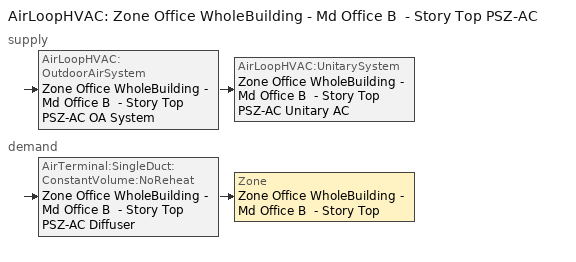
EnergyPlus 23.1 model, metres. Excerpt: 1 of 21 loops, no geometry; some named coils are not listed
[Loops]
AirLoopHVAC 'Zone Office WholeBuilding - Md Office B  - Story Top PSZ-AC'
 supply: AirLoopHVAC:OutdoorAirSystem 'Zone Office WholeBuilding - Md Office B  - Story Top PSZ-AC OA System' > AirLoopHVAC:UnitarySystem 'Zone Office WholeBuilding - Md Office B  - Story Top PSZ-AC Unitary AC'
 demand: AirTerminal:SingleDuct:ConstantVolume:NoReheat 'Zone Office WholeBuilding - Md Office B  - Story Top PSZ-AC Diffuser' > Zone 'Zone Office WholeBuilding - Md Office B  - Story Top'
[ZoneControl:Thermostat]
Zone Office WholeBuilding - Md Office B  - Story Top Thermostat: Zone or ZoneList=Zone Office WholeBuilding - Md Office B  - Story Top; Control Type Schedule=Zone Office WholeBuilding - Md Office B  - Story Top Thermostat Schedule; Control 1=Office WholeBuilding - Md Office - 90.1-2016 Thermostat 7; Temperature Difference Between Cutout And Setpoint {deltaC}=0
[ThermostatSetpoint:DualSetpoint]
Office WholeBuilding - Md Office - 90.1-2016 Thermostat 7: Heating Setpoint Temperature Schedule=OfficeMedium HTGSETP_SCH_YES_OPTIMUM; Cooling Setpoint Temperature Schedule=OfficeMedium CLGSETP_SCH_YES_OPTIMUM
[AirTerminal:SingleDuct:ConstantVolume:NoReheat]
Zone Office WholeBuilding - Md Office B  - Story Top PSZ-AC Diffuser: Availability Schedule=Always On Discrete; Maximum Air Flow Rate {m3/s}=AutoSize
[Zone equipment]
Zone Office WholeBuilding - Md Office B  - Story Top: Zone Office WholeBuilding - Md Office B  - Story Top PSZ-AC Diffuser
[Sizing:Zone]
Zone Office WholeBuilding - Md Office B  - Story Top: Zone Cooling Design Supply Air Temperature Input Method=SupplyAirTemperature; Zone Cooling Design Supply Air Temperature {C}=12.7778; Zone Cooling Design Supply Air Temperature Difference {deltaC}=11.11; Zone Heating Design Supply Air Temperature Input Method=SupplyAirTemperature; Zone Heating Design Supply Air Temperature {C}=50; Zone Heating Design Supply Air Temperature Difference {deltaC}=11.11; Zone Cooling Design Supply Air Humidity Ratio {kgWater/kgDryAir}=0.0085; Zone Heating Design Supply Air Humidity Ratio {kgWater/kgDryAir}=0.008; Design Specification Outdoor Air Object=Zone Office WholeBuilding - Md Office B  - Story Top DSOA Space List; Cooling Design Air Flow Method=DesignDay; Cooling Design Air Flow Rate {m3/s}=0; Cooling Minimum Air Flow per Zone Floor Area {m3/s-m2}=0.000762; Cooling Minimum Air Flow {m3/s}=0; Cooling Minimum Air Flow Fraction=0; Heating Design Air Flow Method=DesignDay; Heating Design Air Flow Rate {m3/s}=0; Heating Maximum Air Flow per Zone Floor Area {m3/s-m2}=0.002032; Heating Maximum Air Flow {m3/s}=0.141576; Heating Maximum Air Flow Fraction=0.3; Account for Dedicated Outdoor Air System=No; Zone Load Sizing Method=Sensible Load Only No Latent Load; Zone Latent Cooling Design Supply Air Humidity Ratio Input Method=HumidityRatioDifference; Zone Cooling Design Supply Air Humidity Ratio Difference {kgWater/kgDryAir}=0.005; Zone Latent Heating Design Supply Air Humidity Ratio Input Method=HumidityRatioDifference; Zone Humidification Design Supply Air Humidity Ratio Difference {kgWater/kgDryAir}=0.005
[Controller:MechanicalVentilation]
Controller Mechanical Ventilation 13: Availability Schedule=Zone Office WholeBuilding - Md Office B  - Story Top PSZ-AC Occ Sch; Demand Controlled Ventilation=No; System Outdoor Air Method=ZoneSum; Zone or ZoneList Name 1=Zone Office WholeBuilding - Md Office B  - Story Top; Design Specification Outdoor Air Object Name 1=Office WholeBuilding - Md Office Ventilation
[DesignSpecification:OutdoorAir]
Office WholeBuilding - Md Office Ventilation: Outdoor Air Method=Sum; Outdoor Air Flow per Person {m3/s-person}=0; Outdoor Air Flow per Zone Floor Area {m3/s-m2}=0.0004318; Outdoor Air Flow per Zone {m3/s}=0; Outdoor Air Flow Air Changes per Hour {1/hr}=0
[DesignSpecification:OutdoorAir:SpaceList]
Zone Office WholeBuilding - Md Office B  - Story Top DSOA Space List: Space Name 1=Office WholeBuilding - Md Office B  - Story Top; Space Design Specification Outdoor Air Object Name 1=Office WholeBuilding - Md Office Ventilation
[AirLoopHVAC]
Zone Office WholeBuilding - Md Office B  - Story Top PSZ-AC: Design Supply Air Flow Rate {m3/s}=AutoSize; Design Return Air Flow Fraction of Supply Air Flow=1
[Sizing:System]
Zone Office WholeBuilding - Md Office B  - Story Top PSZ-AC: Type of Load to Size On=Sensible; Design Outdoor Air Flow Rate {m3/s}=Autosize; Central Heating Maximum System Air Flow Ratio=1; Preheat Design Temperature {C}=7.22222; Preheat Design Humidity Ratio {kgWater/kgDryAir}=0.008; Precool Design Temperature {C}=12.7778; Precool Design Humidity Ratio {kgWater/kgDryAir}=0.008; Central Cooling Design Supply Air Temperature {C}=12.7778; Central Heating Design Supply Air Temperature {C}=50; Type of Zone Sum to Use=Coincident; 100% Outdoor Air in Cooling=No; 100% Outdoor Air in Heating=No; Central Cooling Design Supply Air Humidity Ratio {kgWater/kgDryAir}=0.0085; Central Heating Design Supply Air Humidity Ratio {kgWater/kgDryAir}=0.008; Cooling Supply Air Flow Rate Method=DesignDay; Cooling Supply Air Flow Rate {m3/s}=0; Cooling Supply Air Flow Rate Per Floor Area {m3/s-m2}=0.00996765; Cooling Fraction of Autosized Cooling Supply Air Flow Rate=1; Cooling Supply Air Flow Rate Per Unit Cooling Capacity {m3/s-W}=3.94755e-05; Heating Supply Air Flow Rate Method=DesignDay; Heating Supply Air Flow Rate {m3/s}=0; Heating Supply Air Flow Rate Per Floor Area {m3/s-m2}=0.00996765; Heating Fraction of Autosized Heating Supply Air Flow Rate=1; Heating Fraction of Autosized Cooling Supply Air Flow Rate=1; Heating Supply Air Flow Rate Per Unit Heating Capacity {m3/s-W}=3.15882e-05; System Outdoor Air Method=ZoneSum; Zone Maximum Outdoor Air Fraction=1; Cooling Design Capacity Method=CoolingDesignCapacity; Cooling Design Capacity {W}=Autosize; Cooling Design Capacity Per Floor Area {W/m2}=234.7; Fraction of Autosized Cooling Design Capacity=1; Heating Design Capacity Method=HeatingDesignCapacity; Heating Design Capacity {W}=Autosize; Heating Design Capacity Per Floor Area {W/m2}=157; Fraction of Autosized Heating Design Capacity=1; Central Cooling Capacity Control Method=OnOff; Occupant Diversity=Autosize
[Controller:OutdoorAir]
Zone Office WholeBuilding - Md Office B  - Story Top PSZ-AC OA System Controller: Minimum Outdoor Air Flow Rate {m3/s}=Autosize; Maximum Outdoor Air Flow Rate {m3/s}=Autosize; Economizer Control Type=NoEconomizer; Economizer Control Action Type=ModulateFlow; Economizer Maximum Limit Dry-Bulb Temperature {C}=28; Economizer Maximum Limit Enthalpy {J/kg}=64000; Lockout Type=LockoutWithHeating; Minimum Limit Type=FixedMinimum; Minimum Outdoor Air Schedule=Zone Office WholeBuilding - Md Office B  - Story Top PSZ-AC Occ Sch; Maximum Fraction of Outdoor Air Schedule=ZoneOfficeWholeBuildingMdOfficeBStoryTopPSZACmaxOASch; Mechanical Ventilation Controller=Controller Mechanical Ventilation 13; High Humidity Control=No; Control High Indoor Humidity Based on Outdoor Humidity Ratio=Yes; Heat Recovery Bypass Control Type=BypassWhenWithinEconomizerLimits
[SetpointManager:MixedAir]
Zone Office WholeBuilding - Md Office B  - Story Top PSZ-AC Mixed Air Node OS Default SPM: Control Variable=Temperature; Setpoint Node or NodeList=Zone Office WholeBuilding - Md Office B  - Story Top PSZ-AC Mixed Air Node
[AirLoopHVAC:UnitarySystem]
Zone Office WholeBuilding - Md Office B  - Story Top PSZ-AC Unitary AC: Control Type=Load; Controlling Zone or Thermostat Location=Zone Office WholeBuilding - Md Office B  - Story Top; Dehumidification Control Type=None; Availability Schedule=Outage Availability Schedule; Supply Fan=Zone Office WholeBuilding - Md Office B  - Story Top PSZ-AC Fan; Fan Placement=DrawThrough; Supply Air Fan Operating Mode Schedule=Zone Office WholeBuilding - Md Office B  - Story Top PSZ-AC Occ Sch; Heating Coil=Zone Office WholeBuilding - Md Office B  - Story Top PSZ-AC Water Htg Coil; DX Heating Coil Sizing Ratio=1; Cooling Coil=Zone Office WholeBuilding - Md Office B  - Story Top PSZ-AC 1spd DX AC Clg Coil 16kBtu/hr 14.0SEER; Use DOAS DX Cooling Coil=No; Minimum Supply Air Temperature {C}=2; Latent Load Control=SensibleOnlyLoadControl; Supplemental Heating Coil=Zone Office WholeBuilding - Md Office B  - Story Top PSZ-AC Electric Backup Htg Coil; Cooling Supply Air Flow Rate {m3/s}=Autosize; Heating Supply Air Flow Rate {m3/s}=Autosize; No Load Supply Air Flow Rate {m3/s}=Autosize; Maximum Supply Air Temperature {C}=80; Maximum Outdoor Dry-Bulb Temperature for Supplemental Heater Operation {C}=21; Maximum Cycling Rate {cycles/hr}=2.5; Heat Pump Time Constant {s}=60; Fraction of On-Cycle Power Use=0.01; Heat Pump Fan Delay Time {s}=60; Ancillary On-Cycle Electric Power {W}=0; Ancillary Off-Cycle Electric Power {W}=0
[Fan:OnOff]
Zone Office WholeBuilding - Md Office B  - Story Top PSZ-AC Fan: Availability Schedule=Always On Discrete; Fan Total Efficiency=0.55575; Pressure Rise {Pa}=622.722; Maximum Flow Rate {m3/s}=Autosize; Motor Efficiency=0.855; Motor In Airstream Fraction=1; Fan Power Ratio Function of Speed Ratio Curve=Fan On Off Power Curve 12; Fan Efficiency Ratio Function of Speed Ratio Curve=Fan On Off Efficiency Curve 12
[Coil:Cooling:DX:SingleSpeed]
Zone Office WholeBuilding - Md Office B  - Story Top PSZ-AC 1spd DX AC Clg Coil 16kBtu/hr 14.0SEER: Availability Schedule=Always On Discrete; Gross Rated Total Cooling Capacity {W}=Autosize; Gross Rated Sensible Heat Ratio=Autosize; Gross Rated Cooling COP {W/W}=4.11713; Rated Air Flow Rate {m3/s}=Autosize; Rated Evaporator Fan Power Per Volume Flow Rate 2017 {W/(m3/s)}=773.3; Rated Evaporator Fan Power Per Volume Flow Rate 2023 {W/(m3/s)}=934.4; Total Cooling Capacity Function of Temperature Curve=PSZ-AC_Unitary_PackagecoolCapFT; Total Cooling Capacity Function of Flow Fraction Curve=PSZ-AC_Unitary_PackagecoolFFF; Energy Input Ratio Function of Temperature Curve=PSZ-AC DX Unitary Package EIRFT; Energy Input Ratio Function of Flow Fraction Curve=PSZ-AC_Unitary_PackagecoolEIRFFF; Part Load Fraction Correlation Curve=PSZ-AC_Unitary_PackagecoolPLR; Minimum Outdoor Dry-Bulb Temperature for Compressor Operation {C}=-25; Nominal Time for Condensate Removal to Begin {s}=0; Ratio of Initial Moisture Evaporation Rate and Steady State Latent Capacity=0; Maximum Cycling Rate {cycles/hr}=0; Latent Capacity Time Constant {s}=0; Condenser Type=AirCooled; Evaporative Condenser Effectiveness=0.9; Evaporative Condenser Air Flow Rate {m3/s}=Autosize; Evaporative Condenser Pump Rated Power Consumption {W}=Autosize; Crankcase Heater Capacity {W}=0; Maximum Outdoor Dry-Bulb Temperature for Crankcase Heater Operation {C}=10; Basin Heater Capacity {W/K}=0; Basin Heater Setpoint Temperature {C}=2
[Coil:Heating:Electric]
Zone Office WholeBuilding - Md Office B  - Story Top PSZ-AC Electric Backup Htg Coil: Availability Schedule=Always On Discrete; Efficiency=1; Nominal Capacity {W}=Autosize
[SetpointManager:SingleZone:Reheat]
Zone Office WholeBuilding - Md Office B  - Story Top Setpoint Manager SZ Reheat: Control Variable=Temperature; Minimum Supply Air Temperature {C}=12.7778; Maximum Supply Air Temperature {C}=50; Control Zone=Zone Office WholeBuilding - Md Office B  - Story Top; Setpoint Node or NodeList=Zone Office WholeBuilding - Md Office B  - Story Top PSZ-AC Supply Outlet Node
[Schedule:Day:Interval]
OfficeMedium HTGSETP_SCH_YES_OPTIMUM Default: Average, 24:00, 18.7783
Schedule Day 44: No, 01:00, 0.782448, 02:00, 1.56488, 03:00, 0, 04:00, 0, 05:00, 0, 06:00, 0, 07:00, 0, 08:00, 0, 09:00, 0, 10:00, 0, 11:00, 0, 12:00, 0, 13:00, 0, 14:00, 0, 15:00, 0, 16:00, 0, 17:00, 0, 18:00, 0, 19:00, 0, 20:00, 0, 21:00, 0, 22:00, 0, 23:00, 0, 24:00, 0
Schedule Day 45: No, 01:00, 0, 02:00, 0, 03:00, 2.34731, 04:00, 3.12973, 05:00, 3.91216, 06:00, 4.69459, 07:00, 5.47702, 08:00, 6.25945, 09:00, 7.04188, 10:00, 7.82431, 11:00, 8.60674, 12:00, 9.38916, 13:00, 10.1716, 14:00, 10.954, 15:00, 11.7365, 16:00, 12.5189, 17:00, 13.3013, 18:00, 14.0837, 19:00, 14.8662, 20:00, 15.6486, 21:00, 16.431, 22:00, 17.2135, 23:00, 17.9959, 24:00, 18.7783
OfficeMedium HTGSETP_SCH_YES_OPTIMUM Summer Design Day: No, 24:00, 15.6
OfficeMedium HTGSETP_SCH_YES_OPTIMUM Winter Design Day: No, 05:00, 15.6, 06:00, 17.6, 07:00, 19.6, 22:00, 21, 24:00, 15.6
OfficeMedium CLGSETP_SCH_YES_OPTIMUM Default: Average, 24:00, 88.9143
Schedule Day 30: No, 01:00, 3.70485, 02:00, 7.40961, 03:00, 0, 04:00, 0, 05:00, 0, 06:00, 0, 07:00, 0, 08:00, 0, 09:00, 0, 10:00, 0, 11:00, 0, 12:00, 0, 13:00, 0, 14:00, 0, 15:00, 0, 16:00, 0, 17:00, 0, 18:00, 0, 19:00, 0, 20:00, 0, 21:00, 0, 22:00, 0, 23:00, 0, 24:00, 0
Schedule Day 31: No, 01:00, 0, 02:00, 0, 03:00, 11.1144, 04:00, 14.8191, 05:00, 18.5239, 06:00, 22.2286, 07:00, 25.9334, 08:00, 29.6382, 09:00, 33.3429, 10:00, 37.0477, 11:00, 40.7524, 12:00, 44.4572, 13:00, 48.1619, 14:00, 51.8667, 15:00, 55.5715, 16:00, 59.2762, 17:00, 62.981, 18:00, 66.6857, 19:00, 70.3905, 20:00, 74.0953, 21:00, 77.8, 22:00, 81.5048, 23:00, 85.2095, 24:00, 88.9143
OfficeMedium CLGSETP_SCH_YES_OPTIMUM Summer Design Day: No, 05:00, 26.7, 06:00, 25.7, 07:00, 25, 22:00, 24, 24:00, 26.7
OfficeMedium CLGSETP_SCH_YES_OPTIMUM Winter Design Day: No, 24:00, 26.7
Zone Office WholeBuilding - Md Office B  - Story Top PSZ-AC Occ Sch Sunday: No, 24:00, 0
Zone Office WholeBuilding - Md Office B  - Story Top PSZ-AC Occ Sch Default: No, 00:10, 1, 21:30, 0, 24:00, 1
Zone Office WholeBuilding - Md Office B  - Story Top PSZ-AC Occ Sch Saturday: No, 07:20, 0, 12:59, 1, 24:00, 0
Schedule Day 34: No, 01:00, 0, 02:00, 0, 03:00, 0, 04:00, 0, 05:00, 0, 06:00, 0, 07:00, 0, 08:00, 0, 09:00, 0, 10:00, 0, 11:00, 0, 12:00, 0, 13:00, 0, 14:00, 0, 15:00, 0, 16:00, 0, 17:00, 0, 18:00, 0, 19:00, 0, 20:00, 0, 21:00, 0, 22:00, 0, 23:00, 0, 24:00, 0
Schedule Day 35: No, 01:00, 0, 02:00, 0, 03:00, 0, 04:00, 0, 05:00, 0, 06:00, 0, 07:00, 0, 08:00, 0, 09:00, 0, 10:00, 0, 11:00, 0, 12:00, 0, 13:00, 0, 14:00, 0, 15:00, 0, 16:00, 0, 17:00, 0, 18:00, 0, 19:00, 0, 20:00, 0, 21:00, 0, 22:00, 1, 23:00, 1, 24:00, 1
Zone Office WholeBuilding - Md Office B  - Story Top PSZ-AC Occ Sch Summer Design Day; Zone Office WholeBuilding - Md Office B  - Story Top PSZ-AC Occ Sch Winter Design Day: No, 24:00, 1
Schedule Day 42: No, 01:00, 0.7, 02:00, 0.7, 03:00, 0, 04:00, 0, 05:00, 0, 06:00, 0, 07:00, 0, 08:00, 0, 09:00, 0, 10:00, 0, 11:00, 0, 12:00, 0, 13:00, 0, 14:00, 0, 15:00, 0, 16:00, 0, 17:00, 0, 18:00, 0, 19:00, 0, 20:00, 0, 21:00, 0, 22:00, 0, 23:00, 0, 24:00, 0
Schedule Day 43: No, 01:00, 0, 02:00, 0, 03:00, 0.7, 04:00, 0.7, 05:00, 0.7, 06:00, 0.7, 07:00, 0.7, 08:00, 0.7, 09:00, 0.7, 10:00, 0.7, 11:00, 0.7, 12:00, 0.7, 13:00, 0.7, 14:00, 0.7, 15:00, 0.7, 16:00, 0.7, 17:00, 0.7, 18:00, 0.7, 19:00, 0.7, 20:00, 0.7, 21:00, 0.7, 22:00, 0.7, 23:00, 0.7, 24:00, 0.7
ZoneOfficeWholeBuildingMdOfficeBStoryTopPSZACmaxOASchDefault: No, 24:00, 0.7
[Schedule:Week:Daily]
OfficeMedium HTGSETP_SCH_YES_OPTIMUM Week Rule - Jan1-May27; OfficeMedium HTGSETP_SCH_YES_OPTIMUM Week Rule - Jun4-Dec31: OfficeMedium HTGSETP_SCH_YES_OPTIMUM Default, OfficeMedium HTGSETP_SCH_YES_OPTIMUM Default, OfficeMedium HTGSETP_SCH_YES_OPTIMUM Default, OfficeMedium HTGSETP_SCH_YES_OPTIMUM Default, OfficeMedium HTGSETP_SCH_YES_OPTIMUM Default, OfficeMedium HTGSETP_SCH_YES_OPTIMUM Default, OfficeMedium HTGSETP_SCH_YES_OPTIMUM Default, OfficeMedium HTGSETP_SCH_YES_OPTIMUM Default, OfficeMedium HTGSETP_SCH_YES_OPTIMUM Summer Design Day, OfficeMedium HTGSETP_SCH_YES_OPTIMUM Winter Design Day, OfficeMedium HTGSETP_SCH_YES_OPTIMUM Default, OfficeMedium HTGSETP_SCH_YES_OPTIMUM Default
OfficeMedium HTGSETP_SCH_YES_OPTIMUM Week Rule - May28-Jun3: OfficeMedium HTGSETP_SCH_YES_OPTIMUM Default, OfficeMedium HTGSETP_SCH_YES_OPTIMUM Default, OfficeMedium HTGSETP_SCH_YES_OPTIMUM Default, OfficeMedium HTGSETP_SCH_YES_OPTIMUM Default, Schedule Day 44, Schedule Day 45, OfficeMedium HTGSETP_SCH_YES_OPTIMUM Default, OfficeMedium HTGSETP_SCH_YES_OPTIMUM Default, OfficeMedium HTGSETP_SCH_YES_OPTIMUM Summer Design Day, OfficeMedium HTGSETP_SCH_YES_OPTIMUM Winter Design Day, OfficeMedium HTGSETP_SCH_YES_OPTIMUM Default, OfficeMedium HTGSETP_SCH_YES_OPTIMUM Default
OfficeMedium CLGSETP_SCH_YES_OPTIMUM Week Rule - Jan1-May27; OfficeMedium CLGSETP_SCH_YES_OPTIMUM Week Rule - Jun4-Dec31: OfficeMedium CLGSETP_SCH_YES_OPTIMUM Default, OfficeMedium CLGSETP_SCH_YES_OPTIMUM Default, OfficeMedium CLGSETP_SCH_YES_OPTIMUM Default, OfficeMedium CLGSETP_SCH_YES_OPTIMUM Default, OfficeMedium CLGSETP_SCH_YES_OPTIMUM Default, OfficeMedium CLGSETP_SCH_YES_OPTIMUM Default, OfficeMedium CLGSETP_SCH_YES_OPTIMUM Default, OfficeMedium CLGSETP_SCH_YES_OPTIMUM Default, OfficeMedium CLGSETP_SCH_YES_OPTIMUM Summer Design Day, OfficeMedium CLGSETP_SCH_YES_OPTIMUM Winter Design Day, OfficeMedium CLGSETP_SCH_YES_OPTIMUM Default, OfficeMedium CLGSETP_SCH_YES_OPTIMUM Default
OfficeMedium CLGSETP_SCH_YES_OPTIMUM Week Rule - May28-Jun3: OfficeMedium CLGSETP_SCH_YES_OPTIMUM Default, OfficeMedium CLGSETP_SCH_YES_OPTIMUM Default, OfficeMedium CLGSETP_SCH_YES_OPTIMUM Default, OfficeMedium CLGSETP_SCH_YES_OPTIMUM Default, Schedule Day 30, Schedule Day 31, OfficeMedium CLGSETP_SCH_YES_OPTIMUM Default, OfficeMedium CLGSETP_SCH_YES_OPTIMUM Default, OfficeMedium CLGSETP_SCH_YES_OPTIMUM Summer Design Day, OfficeMedium CLGSETP_SCH_YES_OPTIMUM Winter Design Day, OfficeMedium CLGSETP_SCH_YES_OPTIMUM Default, OfficeMedium CLGSETP_SCH_YES_OPTIMUM Default
Zone Office WholeBuilding - Md Office B  - Story Top PSZ-AC Occ Sch Week Rule - Jan1-May27; Zone Office WholeBuilding - Md Office B  - Story Top PSZ-AC Occ Sch Week Rule - Jun4-Dec31: Zone Office WholeBuilding - Md Office B  - Story Top PSZ-AC Occ Sch Sunday, Zone Office WholeBuilding - Md Office B  - Story Top PSZ-AC Occ Sch Default, Zone Office WholeBuilding - Md Office B  - Story Top PSZ-AC Occ Sch Default, Zone Office WholeBuilding - Md Office B  - Story Top PSZ-AC Occ Sch Default, Zone Office WholeBuilding - Md Office B  - Story Top PSZ-AC Occ Sch Default, Zone Office WholeBuilding - Md Office B  - Story Top PSZ-AC Occ Sch Default, Zone Office WholeBuilding - Md Office B  - Story Top PSZ-AC Occ Sch Saturday, Zone Office WholeBuilding - Md Office B  - Story Top PSZ-AC Occ Sch Default, Zone Office WholeBuilding - Md Office B  - Story Top PSZ-AC Occ Sch Summer Design Day, Zone Office WholeBuilding - Md Office B  - Story Top PSZ-AC Occ Sch Winter Design Day, Zone Office WholeBuilding - Md Office B  - Story Top PSZ-AC Occ Sch Default, Zone Office WholeBuilding - Md Office B  - Story Top PSZ-AC Occ Sch Default
Zone Office WholeBuilding - Md Office B  - Story Top PSZ-AC Occ Sch Week Rule - May28-Jun3: Zone Office WholeBuilding - Md Office B  - Story Top PSZ-AC Occ Sch Sunday, Zone Office WholeBuilding - Md Office B  - Story Top PSZ-AC Occ Sch Default, Zone Office WholeBuilding - Md Office B  - Story Top PSZ-AC Occ Sch Default, Zone Office WholeBuilding - Md Office B  - Story Top PSZ-AC Occ Sch Default, Schedule Day 34, Schedule Day 35, Zone Office WholeBuilding - Md Office B  - Story Top PSZ-AC Occ Sch Saturday, Zone Office WholeBuilding - Md Office B  - Story Top PSZ-AC Occ Sch Default, Zone Office WholeBuilding - Md Office B  - Story Top PSZ-AC Occ Sch Summer Design Day, Zone Office WholeBuilding - Md Office B  - Story Top PSZ-AC Occ Sch Winter Design Day, Zone Office WholeBuilding - Md Office B  - Story Top PSZ-AC Occ Sch Default, Zone Office WholeBuilding - Md Office B  - Story Top PSZ-AC Occ Sch Default
ZoneOfficeWholeBuildingMdOfficeBStoryTopPSZACmaxOASch Week Rule - Jan1-May27; ZoneOfficeWholeBuildingMdOfficeBStoryTopPSZACmaxOASch Week Rule - Jun4-Dec31: ZoneOfficeWholeBuildingMdOfficeBStoryTopPSZACmaxOASchDefault, ZoneOfficeWholeBuildingMdOfficeBStoryTopPSZACmaxOASchDefault, ZoneOfficeWholeBuildingMdOfficeBStoryTopPSZACmaxOASchDefault, ZoneOfficeWholeBuildingMdOfficeBStoryTopPSZACmaxOASchDefault, ZoneOfficeWholeBuildingMdOfficeBStoryTopPSZACmaxOASchDefault, ZoneOfficeWholeBuildingMdOfficeBStoryTopPSZACmaxOASchDefault, ZoneOfficeWholeBuildingMdOfficeBStoryTopPSZACmaxOASchDefault, ZoneOfficeWholeBuildingMdOfficeBStoryTopPSZACmaxOASchDefault, ZoneOfficeWholeBuildingMdOfficeBStoryTopPSZACmaxOASchDefault, ZoneOfficeWholeBuildingMdOfficeBStoryTopPSZACmaxOASchDefault, ZoneOfficeWholeBuildingMdOfficeBStoryTopPSZACmaxOASchDefault, ZoneOfficeWholeBuildingMdOfficeBStoryTopPSZACmaxOASchDefault
ZoneOfficeWholeBuildingMdOfficeBStoryTopPSZACmaxOASch Week Rule - May28-Jun3: ZoneOfficeWholeBuildingMdOfficeBStoryTopPSZACmaxOASchDefault, ZoneOfficeWholeBuildingMdOfficeBStoryTopPSZACmaxOASchDefault, ZoneOfficeWholeBuildingMdOfficeBStoryTopPSZACmaxOASchDefault, ZoneOfficeWholeBuildingMdOfficeBStoryTopPSZACmaxOASchDefault, Schedule Day 42, Schedule Day 43, ZoneOfficeWholeBuildingMdOfficeBStoryTopPSZACmaxOASchDefault, ZoneOfficeWholeBuildingMdOfficeBStoryTopPSZACmaxOASchDefault, ZoneOfficeWholeBuildingMdOfficeBStoryTopPSZACmaxOASchDefault, ZoneOfficeWholeBuildingMdOfficeBStoryTopPSZACmaxOASchDefault, ZoneOfficeWholeBuildingMdOfficeBStoryTopPSZACmaxOASchDefault, ZoneOfficeWholeBuildingMdOfficeBStoryTopPSZACmaxOASchDefault
[Schedule:Year]
OfficeMedium HTGSETP_SCH_YES_OPTIMUM: OfficeMedium HTGSETP_SCH_YES_OPTIMUM Week Rule - Jan1-May27, 1, 1, 5, 27, OfficeMedium HTGSETP_SCH_YES_OPTIMUM Week Rule - May28-Jun3, 5, 28, 6, 3, OfficeMedium HTGSETP_SCH_YES_OPTIMUM Week Rule - Jun4-Dec31, 6, 4, 12, 31
OfficeMedium CLGSETP_SCH_YES_OPTIMUM: OfficeMedium CLGSETP_SCH_YES_OPTIMUM Week Rule - Jan1-May27, 1, 1, 5, 27, OfficeMedium CLGSETP_SCH_YES_OPTIMUM Week Rule - May28-Jun3, 5, 28, 6, 3, OfficeMedium CLGSETP_SCH_YES_OPTIMUM Week Rule - Jun4-Dec31, 6, 4, 12, 31
Zone Office WholeBuilding - Md Office B  - Story Top PSZ-AC Occ Sch: Zone Office WholeBuilding - Md Office B  - Story Top PSZ-AC Occ Sch Week Rule - Jan1-May27, 1, 1, 5, 27, Zone Office WholeBuilding - Md Office B  - Story Top PSZ-AC Occ Sch Week Rule - May28-Jun3, 5, 28, 6, 3, Zone Office WholeBuilding - Md Office B  - Story Top PSZ-AC Occ Sch Week Rule - Jun4-Dec31, 6, 4, 12, 31
ZoneOfficeWholeBuildingMdOfficeBStoryTopPSZACmaxOASch: ZoneOfficeWholeBuildingMdOfficeBStoryTopPSZACmaxOASch Week Rule - Jan1-May27, 1, 1, 5, 27, ZoneOfficeWholeBuildingMdOfficeBStoryTopPSZACmaxOASch Week Rule - May28-Jun3, 5, 28, 6, 3, ZoneOfficeWholeBuildingMdOfficeBStoryTopPSZACmaxOASch Week Rule - Jun4-Dec31, 6, 4, 12, 31
[Schedule:Compact]
Outage Availability Schedule: Through: 01/01, For: AllDays, Until: 24:00, 1, Through: 01/02, For: AllDays, Until: 24:00, 1, Through: 01/03, For: AllDays, Until: 24:00, 1, Through: 01/04, For: AllDays, Until: 24:00, 1, Through: 01/05, For: AllDays, Until: 24:00, 1, Through: 01/06, For: AllDays, Until: 24:00, 1, Through: 01/07, For: AllDays, Until: 24:00, 1, Through: 01/08, For: AllDays, Until: 24:00, 1, Through: 01/09, For: AllDays, Until: 24:00, 1, Through: 01/10, For: AllDays, Until: 24:00, 1, Through: 01/11, For: AllDays, Until: 24:00, 1, Through: 01/12, For: AllDays, Until: 24:00, 1, Through: 01/13, For: AllDays, Until: 24:00, 1, Through: 01/14, For: AllDays, Until: 24:00, 1, Through: 01/15, For: AllDays, Until: 24:00, 1, Through: 01/16, For: AllDays, Until: 24:00, 1, Through: 01/17, For: AllDays, Until: 24:00, 1, Through: 01/18, For: AllDays, Until: 24:00, 1, Through: 01/19, For: AllDays, Until: 24:00, 1, Through: 01/20, For: AllDays, Until: 24:00, 1, Through: 01/21, For: AllDays, Until: 24:00, 1, Through: 01/22, For: AllDays, Until: 24:00, 1, Through: 01/23, For: AllDays, Until: 24:00, 1, Through: 01/24, For: AllDays, Until: 24:00, 1, Through: 01/25, For: AllDays, Until: 24:00, 1, Through: 01/26, For: AllDays, Until: 24:00, 1, Through: 01/27, For: AllDays, Until: 24:00, 1, Through: 01/28, For: AllDays, Until: 24:00, 1, Through: 01/29, For: AllDays, Until: 24:00, 1, Through: 01/30, For: AllDays, Until: 24:00, 1, Through: 01/31, For: AllDays, Until: 24:00, 1, Through: 02/01, For: AllDays, Until: 24:00, 1, Through: 02/02, For: AllDays, Until: 24:00, 1, Through: 02/03, For: AllDays, Until: 24:00, 1, Through: 02/04, For: AllDays, Until: 24:00, 1, Through: 02/05, For: AllDays, Until: 24:00, 1, Through: 02/06, For: AllDays, Until: 24:00, 1, Through: 02/07, For: AllDays, Until: 24:00, 1, Through: 02/08, For: AllDays, Until: 24:00, 1, Through: 02/09, For: AllDays, Until: 24:00, 1, Through: 02/10, For: AllDays, Until: 24:00, 1, Through: 02/11, For: AllDays, Until: 24:00, 1, Through: 02/12, For: AllDays, Until: 24:00, 1, Through: 02/13, For: AllDays, Until: 24:00, 1, Through: 02/14, For: AllDays, Until: 24:00, 1, Through: 02/15, For: AllDays, Until: 24:00, 1, Through: 02/16, For: AllDays, Until: 24:00, 1, Through: 02/17, For: AllDays, Until: 24:00, 1, Through: 02/18, For: AllDays, Until: 24:00, 1, Through: 02/19, For: AllDays, Until: 24:00, 1, Through: 02/20, For: AllDays, Until: 24:00, 1, Through: 02/21, For: AllDays, Until: 24:00, 1, Through: 02/22, For: AllDays, Until: 24:00, 1, Through: 02/23, For: AllDays, Until: 24:00, 1, Through: 02/24, For: AllDays, Until: 24:00, 1, Through: 02/25, For: AllDays, Until: 24:00, 1, Through: 02/26, For: AllDays, Until: 24:00, 1, Through: 02/27, For: AllDays, Until: 24:00, 1, Through: 02/28, For: AllDays, Until: 24:00, 1, Through: 03/01, For: AllDays, Until: 24:00, 1, Through: 03/02, For: AllDays, Until: 24:00, 1, Through: 03/03, For: AllDays, Until: 24:00, 1, Through: 03/04, For: AllDays, Until: 24:00, 1, Through: 03/05, For: AllDays, Until: 24:00, 1, Through: 03/06, For: AllDays, Until: 24:00, 1, Through: 03/07, For: AllDays, Until: 24:00, 1, Through: 03/08, For: AllDays, Until: 24:00, 1, Through: 03/09, For: AllDays, Until: 24:00, 1, Through: 03/10, For: AllDays, Until: 24:00, 1, Through: 03/11, For: AllDays, Until: 24:00, 1, Through: 03/12, For: AllDays, Until: 24:00, 1, Through: 03/13, For: AllDays, Until: 24:00, 1, Through: 03/14, For: AllDays, Until: 24:00, 1, Through: 03/15, For: AllDays, Until: 24:00, 1, Through: 03/16, For: AllDays, Until: 24:00, 1, Through: 03/17, For: AllDays, Until: 24:00, 1, Through: 03/18, For: AllDays, Until: 24:00, 1, Through: 03/19, For: AllDays, Until: 24:00, 1, Through: 03/20, For: AllDays, Until: 24:00, 1, Through: 03/21, For: AllDays, Until: 24:00, 1, Through: 03/22, For: AllDays, Until: 24:00, 1, Through: 03/23, For: AllDays, Until: 24:00, 1, Through: 03/24, For: AllDays, Until: 24:00, 1, Through: 03/25, For: AllDays, Until: 24:00, 1, Through: 03/26, For: AllDays, Until: 24:00, 1, Through: 03/27, For: AllDays, Until: 24:00, 1, Through: 03/28, For: AllDays, Until: 24:00, 1, Through: 03/29, For: AllDays, Until: 24:00, 1, Through: 03/30, For: AllDays, Until: 24:00, 1, Through: 03/31, For: AllDays, Until: 24:00, 1, Through: 04/01, For: AllDays, Until: 24:00, 1, Through: 04/02, For: AllDays, Until: 24:00, 1, Through: 04/03, For: AllDays, Until: 24:00, 1, Through: 04/04, For: AllDays, Until: 24:00, 1, Through: 04/05, For: AllDays, Until: 24:00, 1, Through: 04/06, For: AllDays, Until: 24:00, 1, Through: 04/07, For: AllDays, Until: 24:00, 1, Through: 04/08, For: AllDays, Until: 24:00, 1, Through: 04/09, For: AllDays, Until: 24:00, 1, Through: 04/10, For: AllDays, Until: 24:00, 1, Through: 04/11, For: AllDays, Until: 24:00, 1, Through: 04/12, For: AllDays, Until: 24:00, 1, Through: 04/13, For: AllDays, Until: 24:00, 1, Through: 04/14, For: AllDays, Until: 24:00, 1, Through: 04/15, For: AllDays, Until: 24:00, 1, Through: 04/16, For: AllDays, Until: 24:00, 1, Through: 04/17, For: AllDays, Until: 24:00, 1, Through: 04/18, For: AllDays, Until: 24:00, 1, Through: 04/19, For: AllDays, Until: 24:00, 1, Through: 04/20, For: AllDays, Until: 24:00, 1, Through: 04/21, For: AllDays, Until: 24:00, 1, Through: 04/22, For: AllDays, Until: 24:00, 1, Through: 04/23, For: AllDays, Until: 24:00, 1, Through: 04/24, For: AllDays, Until: 24:00, 1, Through: 04/25, For: AllDays, Until: 24:00, 1, Through: 04/26, For: AllDays, Until: 24:00, 1, Through: 04/27, For: AllDays, Until: 24:00, 1, Through: 04/28, For: AllDays, Until: 24:00, 1, Through: 04/29, For: AllDays, Until: 24:00, 1, Through: 04/30, For: AllDays, Until: 24:00, 1, Through: 05/01, For: AllDays, Until: 24:00, 1, Through: 05/02, For: AllDays, Until: 24:00, 1, Through: 05/03, For: AllDays, Until: 24:00, 1, Through: 05/04, For: AllDays, Until: 24:00, 1, Through: 05/05, For: AllDays, Until: 24:00, 1, Through: 05/06, For: AllDays, Until: 24:00, 1, Through: 05/07, For: AllDays, Until: 24:00, 1, Through: 05/08, For: AllDays, Until: 24:00, 1, Through: 05/09, For: AllDays, Until: 24:00, 1, Through: 05/10, For: AllDays, Until: 24:00, 1, Through: 05/11, For: AllDays, Until: 24:00, 1, Through: 05/12, For: AllDays, Until: 24:00, 1, Through: 05/13, For: AllDays, Until: 24:00, 1, Through: 05/14, For: AllDays, Until: 24:00, 1, Through: 05/15, For: AllDays, Until: 24:00, 1, Through: 05/16, For: AllDays, Until: 24:00, 1, Through: 05/17, For: AllDays, Until: 24:00, 1, Through: 05/18, For: AllDays, Until: 24:00, 1, Through: 05/19, For: AllDays, Until: 24:00, 1, Through: 05/20, For: AllDays, Until: 24:00, 1, Through: 05/21, For: AllDays, Until: 24:00, 1, Through: 05/22, For: AllDays, Until: 24:00, 1, Through: 05/23, For: AllDays, Until: 24:00, 1, Through: 05/24, For: AllDays, Until: 24:00, 1, Through: 05/25, For: AllDays, Until: 24:00, 1, Through: 05/26, For: AllDays, Until: 24:00, 1, Through: 05/27, For: AllDays, Until: 24:00, 1, Through: 05/28, For: AllDays, Until: 24:00, 1, Through: 05/29, For: AllDays, Until: 24:00, 1, Through: 05/30, For: AllDays, Until: 24:00, 1, Through: 05/31, For: AllDays, Until: 24:00, 1, Through: 06/01, For: AllDays, Until: 02:00, 1, Until: 24:00, 0, Through: 06/02, For: AllDays, Until: 01:00, 0, Until: 24:00, 1, Through: 06/03, For: AllDays, Until: 24:00, 1, Through: 06/04, For: AllDays, Until: 24:00, 1, Through: 06/05, For: AllDays, Until: 24:00, 1, Through: 06/06, For: AllDays, Until: 24:00, 1, Through: 06/07, For: AllDays, Until: 24:00, 1, Through: 06/08, For: AllDays, Until: 24:00, 1, Through: 06/09, For: AllDays, Until: 24:00, 1, Through: 06/10, For: AllDays, Until: 24:00, 1, Through: 06/11, For: AllDays, Until: 24:00, 1, Through: 06/12, For: AllDays, Until: 24:00, 1, Through: 06/13, For: AllDays, Until: 24:00, 1, Through: 06/14, For: AllDays, Until: 24:00, 1, Through: 06/15, For: AllDays, Until: 24:00, 1, Through: 06/16, For: AllDays, Until: 24:00, 1, Through: 06/17, For: AllDays, Until: 24:00, 1, Through: 06/18, For: AllDays, Until: 24:00, 1, Through: 06/19, For: AllDays, Until: 24:00, 1, Through: 06/20, For: AllDays, Until: 24:00, 1, Through: 06/21, For: AllDays, Until: 24:00, 1, Through: 06/22, For: AllDays, Until: 24:00, 1, Through: 06/23, For: AllDays, Until: 24:00, 1, Through: 06/24, For: AllDays, Until: 24:00, 1, Through: 06/25, For: AllDays, Until: 24:00, 1, Through: 06/26, For: AllDays, Until: 24:00, 1, Through: 06/27, For: AllDays, Until: 24:00, 1, Through: 06/28, For: AllDays, Until: 24:00, 1, Through: 06/29, For: AllDays, Until: 24:00, 1, Through: 06/30, For: AllDays, Until: 24:00, 1, Through: 07/01, For: AllDays, Until: 24:00, 1, Through: 07/02, For: AllDays, Until: 24:00, 1, Through: 07/03, For: AllDays, Until: 24:00, 1, Through: 07/04, For: AllDays, Until: 24:00, 1, Through: 07/05, For: AllDays, Until: 24:00, 1, Through: 07/06, For: AllDays, Until: 24:00, 1, Through: 07/07, For: AllDays, Until: 24:00, 1, Through: 07/08, For: AllDays, Until: 24:00, 1, Through: 07/09, For: AllDays, Until: 24:00, 1, Through: 07/10, For: AllDays, Until: 24:00, 1, Through: 07/11, For: AllDays, Until: 24:00, 1, Through: 07/12, For: AllDays, Until: 24:00, 1, Through: 07/13, For: AllDays, Until: 24:00, 1, Through: 07/14, For: AllDays, Until: 24:00, 1, Through: 07/15, For: AllDays, Until: 24:00, 1, Through: 07/16, For: AllDays, Until: 24:00, 1, Through: 07/17, For: AllDays, Until: 24:00, 1, Through: 07/18, For: AllDays, Until: 24:00, 1, Through: 07/19, For: AllDays, Until: 24:00, 1, Through: 07/20, For: AllDays, Until: 24:00, 1, Through: 07/21, For: AllDays, Until: 24:00, 1, Through: 07/22, For: AllDays, Until: 24:00, 1, Through: 07/23, For: AllDays, Until: 24:00, 1, Through: 07/24, For: AllDays, Until: 24:00, 1, Through: 07/25, For: AllDays, Until: 24:00, 1, Through: 07/26, For: AllDays, Until: 24:00, 1, Through: 07/27, For: AllDays, Until: 24:00, 1, Through: 07/28, For: AllDays, Until: 24:00, 1, Through: 07/29, For: AllDays, Until: 24:00, 1, Through: 07/30, For: AllDays, Until: 24:00, 1, Through: 07/31, For: AllDays, Until: 24:00, 1, Through: 08/01, For: AllDays, Until: 24:00, 1, Through: 08/02, For: AllDays, Until: 24:00, 1, Through: 08/03, For: AllDays, Until: 24:00, 1, Through: 08/04, For: AllDays, Until: 24:00, 1, Through: 08/05, For: AllDays, Until: 24:00, 1, Through: 08/06, For: AllDays, Until: 24:00, 1, Through: 08/07, For: AllDays, Until: 24:00, 1, Through: 08/08, For: AllDays, Until: 24:00, 1, Through: 08/09, For: AllDays, Until: 24:00, 1, Through: 08/10, For: AllDays, Until: 24:00, 1, Through: 08/11, For: AllDays, Until: 24:00, 1, Through: 08/12, For: AllDays, Until: 24:00, 1, Through: 08/13, For: AllDays, Until: 24:00, 1, Through: 08/14, For: AllDays, Until: 24:00, 1, Through: 08/15, For: AllDays, Until: 24:00, 1, Through: 08/16, For: AllDays, Until: 24:00, 1, Through: 08/17, For: AllDays, Until: 24:00, 1, Through: 08/18, For: AllDays, Until: 24:00, 1, Through: 08/19, For: AllDays, Until: 24:00, 1, Through: 08/20, For: AllDays, Until: 24:00, 1, Through: 08/21, For: AllDays, Until: 24:00, 1, Through: 08/22, For: AllDays, Until: 24:00, 1, Through: 08/23, For: AllDays, Until: 24:00, 1, Through: 08/24, For: AllDays, Until: 24:00, 1, Through: 08/25, For: AllDays, Until: 24:00, 1, Through: 08/26, For: AllDays, Until: 24:00, 1, Through: 08/27, For: AllDays, Until: 24:00, 1, Through: 08/28, For: AllDays, Until: 24:00, 1, Through: 08/29, For: AllDays, Until: 24:00, 1, Through: 08/30, For: AllDays, Until: 24:00, 1, Through: 08/31, For: AllDays, Until: 24:00, 1, Through: 09/01, For: AllDays, Until: 24:00, 1, Through: 09/02, For: AllDays, Until: 24:00, 1, Through: 09/03, For: AllDays, Until: 24:00, 1, Through: 09/04, For: AllDays, Until: 24:00, 1, Through: 09/05, For: AllDays, Until: 24:00, 1, Through: 09/06, For: AllDays, Until: 24:00, 1, Through: 09/07, For: AllDays, Until: 24:00, 1, Through: 09/08, For: AllDays, Until: 24:00, 1, Through: 09/09, For: AllDays, Until: 24:00, 1, Through: 09/10, For: AllDays, Until: 24:00, 1, Through: 09/11, For: AllDays, Until: 24:00, 1, Through: 09/12, For: AllDays, Until: 24:00, 1, Through: 09/13, For: AllDays, Until: 24:00, 1, Through: 09/14, For: AllDays, Until: 24:00, 1, Through: 09/15, For: AllDays, Until: 24:00, 1, Through: 09/16, For: AllDays, Until: 24:00, 1, Through: 09/17, For: AllDays, Until: 24:00, 1, Through: 09/18, For: AllDays, Until: 24:00, 1, Through: 09/19, For: AllDays, Until: 24:00, 1, Through: 09/20, For: AllDays, Until: 24:00, 1, Through: 09/21, For: AllDays, Until: 24:00, 1, Through: 09/22, For: AllDays, Until: 24:00, 1, Through: 09/23, For: AllDays, Until: 24:00, 1, Through: 09/24, For: AllDays, Until: 24:00, 1, Through: 09/25, For: AllDays, Until: 24:00, 1, Through: 09/26, For: AllDays, Until: 24:00, 1, Through: 09/27, For: AllDays, Until: 24:00, 1, Through: 09/28, For: AllDays, Until: 24:00, 1, Through: 09/29, For: AllDays, Until: 24:00, 1, Through: 09/30, For: AllDays, Until: 24:00, 1, Through: 10/01, For: AllDays, Until: 24:00, 1, Through: 10/02, For: AllDays, Until: 24:00, 1, Through: 10/03, For: AllDays, Until: 24:00, 1, Through: 10/04, For: AllDays, Until: 24:00, 1, Through: 10/05, For: AllDays, Until: 24:00, 1, Through: 10/06, For: AllDays, Until: 24:00, 1, Through: 10/07, For: AllDays, Until: 24:00, 1, Through: 10/08, For: AllDays, Until: 24:00, 1, Through: 10/09, For: AllDays, Until: 24:00, 1, Through: 10/10, For: AllDays, Until: 24:00, 1, Through: 10/11, For: AllDays, Until: 24:00, 1, Through: 10/12, For: AllDays, Until: 24:00, 1, Through: 10/13, For: AllDays, Until: 24:00, 1, Through: 10/14, For: AllDays, Until: 24:00, 1, Through: 10/15, For: AllDays, Until: 24:00, 1, Through: 10/16, For: AllDays, Until: 24:00, 1, Through: 10/17, For: AllDays, Until: 24:00, 1, Through: 10/18, For: AllDays, Until: 24:00, 1, Through: 10/19, For: AllDays, Until: 24:00, 1, Through: 10/20, For: AllDays, Until: 24:00, 1, Through: 10/21, For: AllDays, Until: 24:00, 1, Through: 10/22, For: AllDays, Until: 24:00, 1, Through: 10/23, For: AllDays, Until: 24:00, 1, Through: 10/24, For: AllDays, Until: 24:00, 1, Through: 10/25, For: AllDays, Until: 24:00, 1, Through: 10/26, For: AllDays, Until: 24:00, 1, Through: 10/27, For: AllDays, Until: 24:00, 1, Through: 10/28, For: AllDays, Until: 24:00, 1, Through: 10/29, For: AllDays, Until: 24:00, 1, Through: 10/30, For: AllDays, Until: 24:00, 1, Through: 10/31, For: AllDays, Until: 24:00, 1, Through: 11/01, For: AllDays, Until: 24:00, 1, Through: 11/02, For: AllDays, Until: 24:00, 1, Through: 11/03, For: AllDays, Until: 24:00, 1, Through: 11/04, For: AllDays, Until: 24:00, 1, Through: 11/05, For: AllDays, Until: 24:00, 1, Through: 11/06, For: AllDays, Until: 24:00, 1, Through: 11/07, For: AllDays, Until: 24:00, 1, Through: 11/08, For: AllDays, Until: 24:00, 1, Through: 11/09, For: AllDays, Until: 24:00, 1, Through: 11/10, For: AllDays, Until: 24:00, 1, Through: 11/11, For: AllDays, Until: 24:00, 1, Through: 11/12, For: AllDays, Until: 24:00, 1, Through: 11/13, For: AllDays, Until: 24:00, 1, Through: 11/14, For: AllDays, Until: 24:00, 1, Through: 11/15, For: AllDays, Until: 24:00, 1, Through: 11/16, For: AllDays, Until: 24:00, 1, Through: 11/17, For: AllDays, Until: 24:00, 1, Through: 11/18, For: AllDays, Until: 24:00, 1, Through: 11/19, For: AllDays, Until: 24:00, 1, Through: 11/20, For: AllDays, Until: 24:00, 1, Through: 11/21, For: AllDays, Until: 24:00, 1, Through: 11/22, For: AllDays, Until: 24:00, 1, Through: 11/23, For: AllDays, Until: 24:00, 1, Through: 11/24, For: AllDays, Until: 24:00, 1, Through: 11/25, For: AllDays, Until: 24:00, 1, Through: 11/26, For: AllDays, Until: 24:00, 1, Through: 11/27, For: AllDays, Until: 24:00, 1, Through: 11/28, For: AllDays, Until: 24:00, 1, Through: 11/29, For: AllDays, Until: 24:00, 1, Through: 11/30, For: AllDays, Until: 24:00, 1, Through: 12/01, For: AllDays, Until: 24:00, 1, Through: 12/02, For: AllDays, Until: 24:00, 1, Through: 12/03, For: AllDays, Until: 24:00, 1, Through: 12/04, For: AllDays, Until: 24:00, 1, Through: 12/05, For: AllDays, Until: 24:00, 1, Through: 12/06, For: AllDays, Until: 24:00, 1, Through: 12/07, For: AllDays, Until: 24:00, 1, Through: 12/08, For: AllDays, Until: 24:00, 1, Through: 12/09, For: AllDays, Until: 24:00, 1, Through: 12/10, For: AllDays, Until: 24:00, 1, Through: 12/11, For: AllDays, Until: 24:00, 1, Through: 12/12, For: AllDays, Until: 24:00, 1, Through: 12/13, For: AllDays, Until: 24:00, 1, Through: 12/14, For: AllDays, Until: 24:00, 1, Through: 12/15, For: AllDays, Until: 24:00, 1, Through: 12/16, For: AllDays, Until: 24:00, 1, Through: 12/17, For: AllDays, Until: 24:00, 1, Through: 12/18, For: AllDays, Until: 24:00, 1, Through: 12/19, For: AllDays, Until: 24:00, 1, Through: 12/20, For: AllDays, Until: 24:00, 1, Through: 12/21, For: AllDays, Until: 24:00, 1, Through: 12/22, For: AllDays, Until: 24:00, 1, Through: 12/23, For: AllDays, Until: 24:00, 1, Through: 12/24, For: AllDays, Until: 24:00, 1, Through: 12/25, For: AllDays, Until: 24:00, 1, Through: 12/26, For: AllDays, Until: 24:00, 1, Through: 12/27, For: AllDays, Until: 24:00, 1, Through: 12/28, For: AllDays, Until: 24:00, 1, Through: 12/29, For: AllDays, Until: 24:00, 1, Through: 12/30, For: AllDays, Until: 24:00, 1, Through: 12/31, For: AllDays, Until: 24:00, 1
Zone Office WholeBuilding - Md Office B  - Story Top Thermostat Schedule: Through: 12/31, For: AllDays, Until: 24:00, 4
[Schedule:Constant]
Always On Discrete: Hourly Value=1
[Curve:Exponent]
Fan On Off Power Curve 12: Coefficient1 Constant=1; Coefficient2 Constant=0; Coefficient3 Constant=0; Minimum Value of x {BasedOnField A2}=0; Maximum Value of x {BasedOnField A2}=1
[Curve:Cubic]
Fan On Off Efficiency Curve 12: Coefficient1 Constant=1; Coefficient2 x=0; Coefficient3 x**2=0; Coefficient4 x**3=0; Minimum Value of x {BasedOnField A2}=0; Maximum Value of x {BasedOnField A2}=1
[Curve:Biquadratic] Minimum Value of x {BasedOnField A2}=12.77778; Maximum Value of x {BasedOnField A2}=23.88889; Minimum Value of y {BasedOnField A3}=21.11111; Maximum Value of y {BasedOnField A3}=46.11111
Name | Coefficient1 Constant | Coefficient2 x | Coefficient3 x**2 | Coefficient4 y | Coefficient5 y**2 | Coefficient6 x*y
PSZ-AC_Unitary_PackagecoolCapFT | 0.766956 | 0.0107756 | -4.14703e-05 | 0.00134961 | -0.000261144 | 0.000457488
PSZ-AC DX Unitary Package EIRFT | 0.297145 | 0.0430933 | -0.000748766 | 0.00597727 | 0.000482112 | -0.000956448
[Curve:Quadratic]
Name | Coefficient1 Constant | Coefficient2 x | Coefficient3 x**2 | Minimum Value of x {BasedOnField A2} | Maximum Value of x {BasedOnField A2}
PSZ-AC_Unitary_PackagecoolFFF | 0.8 | 0.2 | 0 | 0.5 | 1.5
PSZ-AC_Unitary_PackagecoolEIRFFF | 1.156 | -0.1816 | 0.0256 | 0.5 | 1.5
PSZ-AC_Unitary_PackagecoolPLR | 0.75 | 0.25 | 0 | 0 | 1
